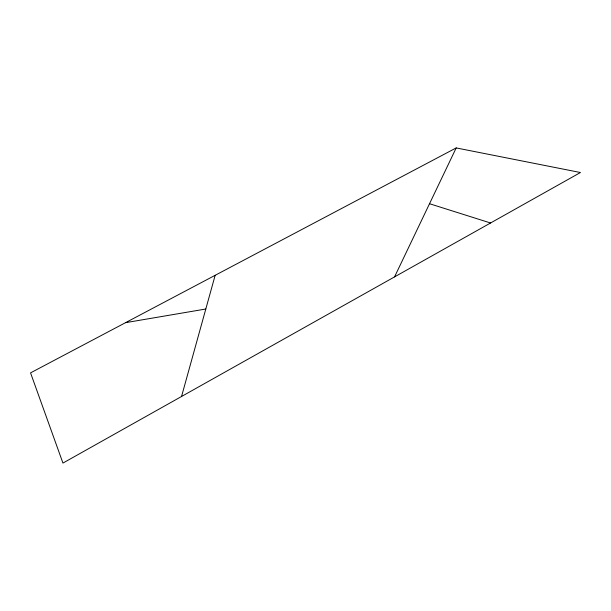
<?xml version="1.0" encoding="UTF-8"?>
<svg xmlns="http://www.w3.org/2000/svg" width="611" height="611" viewBox="0 0 611 611"><rect width="100%" height="100%" fill="white"/><g stroke="black" fill="none" stroke-linecap="round" stroke-linejoin="round"><path stroke-width="0.92" d="M181.543 396.493L215.156 275.309M394.553 276.89L456.196 147.923L580.45 172.516L62.948 463.077L30.55 372.87L456.196 147.923M125.522 322.677L205.808 309.013M429.525 203.723L490.557 222.992"/></g></svg>
